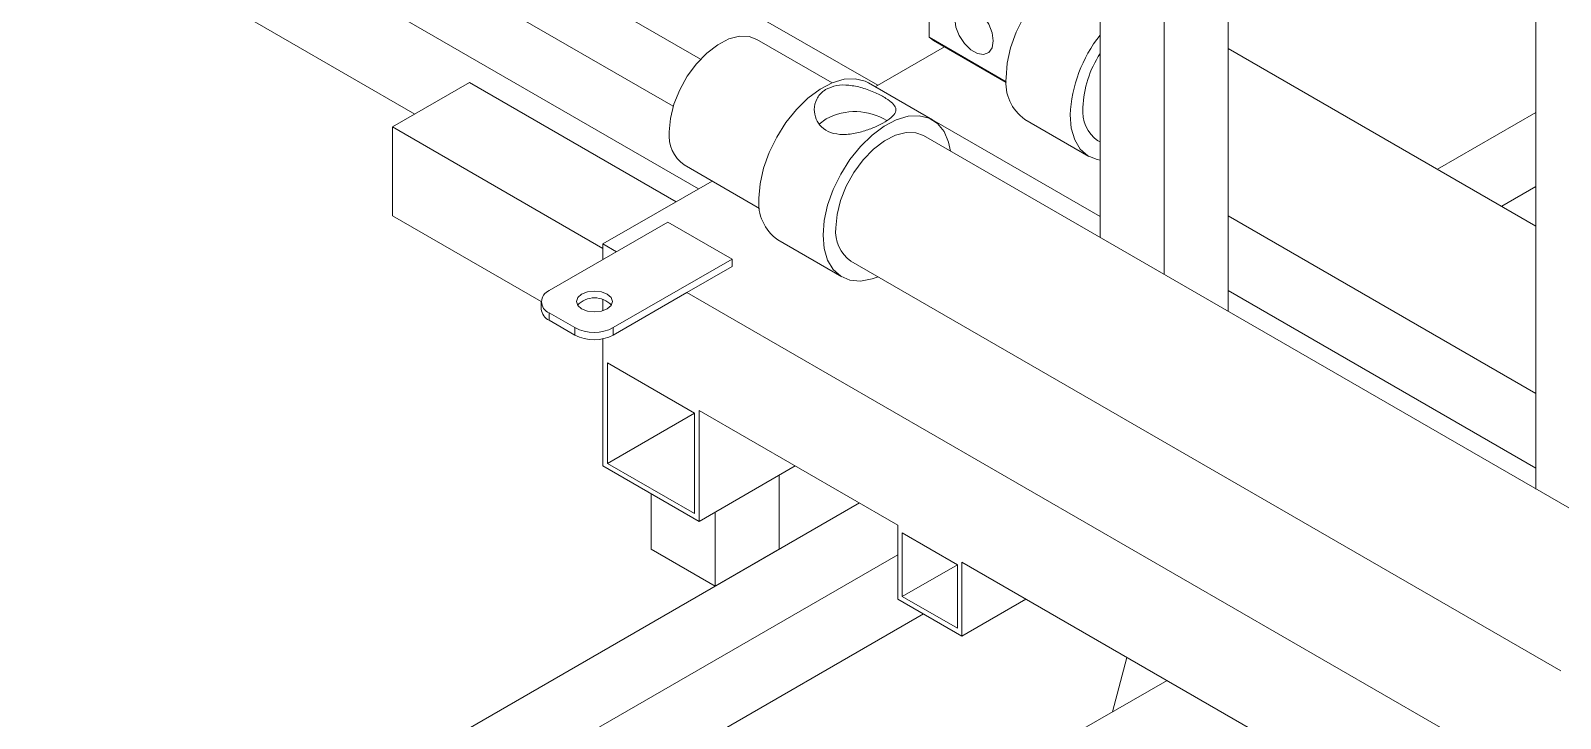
# Model space of a CAD drawing. Header units: millimetres. Extents: x 127 to 2222, y 23 to 864.
# Drawn here: x 1782 to 1866.4, y 224.6 to 262.6 of the extents above; entities that cross this region are included whole.
import ezdxf

# ---------------------------------------------------------------- set-up
doc = ezdxf.new("R2010")
doc.units = ezdxf.units.MM

msp = doc.modelspace()

# ---------------------------------------------------------------- linework, layer by layer
at = {"color": 7, "linetype": 'Continuous', "lineweight": 15}
for p, q in [((1840.977, 298.893), (1840.977, 251.163)), ((1844.512, 296.852), (1844.512, 249.122)), ((1848.048, 294.81), (1848.048, 247.081)), ((1865.018, 285.014), (1865.018, 237.284)), ((1818.934, 261.001), (1790.871, 277.201)), ((1789.371, 274.603), (1817.434, 258.403)), ((1828.723, 259.562), (1805.998, 272.681)), ((1818.823, 253.847), (1789.381, 270.844)), ((1803.183, 257.977), (1784.784, 268.598)), ((1831.548, 265.888), (1831.548, 262.214)), ((1826.195, 259.696), (1822.038, 262.096)), ((1832.394, 261.682), (1828.579, 259.479)), ((1835.795, 259.762), (1831.548, 262.214)), ((1831.794, 262.028), (1831.548, 262.214)), ((1831.794, 262.028), (1835.798, 259.717)), ((1865.018, 251.797), (1848.048, 261.594)), ((1806.189, 259.712), (1801.946, 257.263)), ((1806.189, 259.712), (1817.586, 253.133)), ((1831.731, 257.655), (1828.195, 259.696)), ((1840.977, 252.322), (1828.579, 259.479)), ((1828.579, 259.474), (1828.579, 259.479)), ((1836.826, 257.68), (1840.362, 255.639)), ((1859.594, 254.929), (1865.018, 258.06)), ((1801.946, 257.263), (1801.946, 252.363)), ((1801.946, 257.263), (1813.553, 250.562)), ((1870.389, 234.183), (1831.231, 256.789)), ((1840.862, 256.505), (1840.977, 256.439)), ((1818.039, 255.167), (1822.195, 252.768)), ((1813.553, 250.805), (1819.574, 254.281)), ((1863.129, 252.888), (1865.018, 253.978)), ((1801.946, 252.363), (1810.149, 247.628)), ((1848.048, 252.357), (1865.018, 242.56)), ((1810.589, 248.23), (1817.139, 252.011)), ((1817.139, 252.011), (1820.675, 249.97)), ((1814.301, 250.373), (1813.553, 250.805)), ((1813.553, 249.941), (1813.553, 250.805)), ((1823.196, 251.036), (1826.731, 248.995)), ((1820.675, 249.97), (1814.124, 246.189)), ((1820.675, 249.97), (1820.675, 249.562)), ((1827.231, 249.861), (1866.39, 227.255)), ((1820.675, 249.562), (1818.19, 248.128)), ((1818.19, 248.128), (1814.124, 245.781)), ((1868.666, 218.989), (1818.19, 248.128)), ((1865.018, 238.443), (1848.048, 248.24)), ((1810.149, 247.618), (1810.149, 247.209)), ((1813.553, 247.12), (1813.553, 247.733)), ((1812.003, 246.189), (1810.589, 247.005)), ((1810.589, 247.005), (1810.589, 246.597)), ((1812.003, 245.781), (1810.589, 246.597)), ((1812.003, 246.189), (1812.003, 245.781)), ((1813.553, 238.557), (1813.553, 245.574)), ((1814.124, 246.189), (1814.124, 245.781)), ((1813.8, 244.252), (1818.609, 241.476)), ((1813.8, 238.7), (1813.8, 244.252)), ((1813.8, 238.7), (1818.609, 241.475)), ((1818.609, 241.476), (1818.609, 235.924)), ((1829.816, 235.292), (1818.856, 241.619)), ((1818.856, 241.619), (1818.856, 235.495)), ((1818.856, 235.495), (1813.553, 238.557)), ((1818.609, 235.924), (1813.8, 238.7)), ((1818.856, 235.495), (1824.16, 238.557)), ((1823.276, 238.046), (1823.276, 233.963)), ((1781.983, 210.125), (1827.697, 236.515)), ((1816.205, 237.026), (1816.205, 233.963)), ((1819.74, 236.005), (1819.74, 231.922)), ((1829.816, 231.209), (1829.816, 235.292)), ((1830.064, 234.863), (1833.104, 233.108)), ((1830.064, 231.352), (1830.064, 234.863)), ((1816.205, 233.963), (1819.74, 231.922)), ((1819.74, 231.922), (1823.276, 233.963)), ((1785.518, 208.084), (1829.816, 233.657)), ((1830.064, 231.352), (1833.104, 233.107)), ((1833.104, 233.108), (1833.104, 229.597)), ((1833.352, 233.251), (1833.352, 229.168)), ((1853.858, 221.413), (1833.352, 233.251)), ((1833.104, 229.597), (1830.064, 231.352)), ((1789.054, 206.042), (1831.233, 230.392)), ((1833.352, 229.168), (1829.816, 231.209)), ((1833.352, 229.168), (1836.888, 231.21)), ((1842.46, 227.993), (1841.657, 224.98)), ((1844.668, 226.718), (1839.843, 223.933))]:
    msp.add_line(p, q, dxfattribs=at)
at = {"color": 7, "linetype": 'Continuous', "lineweight": 15, "flags": 128}
for points in [[(1835.791, 259.969), (1835.855, 260.779), (1836.044, 261.633), (1836.352, 262.5), (1836.767, 263.35), (1837.275, 264.152), (1837.857, 264.876), (1838.493, 265.497), (1839.158, 265.991), (1839.829, 266.342), (1840.483, 266.536), (1840.977, 266.573)], [(1832.962, 263.235), (1833.026, 263.617), (1833.21, 263.879), (1833.493, 263.989), (1833.839, 263.935), (1834.207, 263.722), (1834.553, 263.377), (1834.835, 262.941), (1835.02, 262.466), (1835.084, 262.01), (1835.02, 261.628), (1834.835, 261.366), (1834.553, 261.256), (1834.207, 261.31), (1833.839, 261.523), (1833.493, 261.868), (1833.21, 262.304), (1833.026, 262.779), (1832.962, 263.235)], [(1817.21, 256.999), (1817.276, 257.739), (1817.471, 258.521), (1817.787, 259.308), (1818.207, 260.064), (1818.714, 260.752), (1819.282, 261.342), (1819.885, 261.804), (1820.496, 262.119), (1821.085, 262.27), (1821.626, 262.251), (1822.038, 262.096)], [(1822.16, 253.325), (1822.224, 254.134), (1822.413, 254.988), (1822.721, 255.856), (1823.137, 256.706), (1823.644, 257.508), (1824.227, 258.232), (1824.862, 258.852), (1825.527, 259.347), (1826.198, 259.697), (1826.852, 259.892), (1827.463, 259.922), (1828.011, 259.788), (1828.195, 259.696)], [(1825.872, 257.713), (1825.488, 257.417), (1825.487, 257.416)], [(1825.695, 251.284), (1825.759, 252.093), (1825.949, 252.947), (1826.257, 253.815), (1826.672, 254.665), (1827.18, 255.467), (1827.762, 256.191), (1828.397, 256.811), (1829.063, 257.306), (1829.734, 257.656), (1830.387, 257.851), (1830.999, 257.881), (1831.546, 257.747), (1832.01, 257.453), (1832.373, 257.01), (1832.623, 256.433), (1832.731, 255.923)], [(1840.977, 255.427), (1840.811, 255.46), (1840.303, 255.675), (1839.887, 256.045), (1839.579, 256.557), (1839.39, 257.192), (1839.326, 257.928)], [(1826.402, 251.692), (1826.469, 252.432), (1826.664, 253.214), (1826.979, 254.002), (1827.4, 254.757), (1827.906, 255.446), (1828.474, 256.035), (1829.078, 256.498), (1829.688, 256.812), (1830.278, 256.963), (1830.818, 256.944), (1831.231, 256.789)], [(1828.731, 248.995), (1828.397, 248.876), (1827.762, 248.763), (1827.18, 248.815), (1826.672, 249.03), (1826.257, 249.401), (1825.949, 249.913), (1825.759, 250.548), (1825.695, 251.284)], [(1812.379, 247.222), (1812.162, 247.41), (1812.086, 247.63), (1812.162, 247.851), (1812.379, 248.039), (1812.703, 248.164), (1813.086, 248.208), (1813.469, 248.164), (1813.793, 248.039), (1814.01, 247.851), (1814.086, 247.63), (1814.01, 247.41), (1813.793, 247.222), (1813.469, 247.097), (1813.086, 247.053), (1812.703, 247.097), (1812.379, 247.222)]]:
    msp.add_lwpolyline(points, dxfattribs=at)
at = {"color": 7, "linetype": 'Continuous', "lineweight": 15}
for centre, radius, start, end in [((1846.968, 257.579), 7.65, 141.55483, 177.38056), ((1845.913, 258.114), 5.884, 147.03148, 177.83282), ((1838.254, 259.705), 2.477, 173.87099, 234.81685), ((1842, 258.123), 1.979, 173.81466, 234.8729), ((1827.455, 254.775), 3.337, 58.24701, 118.30516), ((1819.177, 256.785), 1.979, 173.8146, 234.87365), ((1824.623, 253.06), 2.477, 173.86939, 234.81845), ((1828.369, 251.479), 1.979, 173.8146, 234.87365), ((1810.821, 247.618), 0.655, 110.78311, 249.21726), ((1813.086, 246.553), 1.28, 43.02559, 136.97455), ((1810.9, 247.284), 0.754, 185.69451, 245.62676), ((1813.064, 248.236), 2.306, 242.60928, 297.39059), ((1813.064, 247.828), 2.306, 242.60928, 297.39059)]:
    msp.add_arc(centre, radius, start, end, dxfattribs=at)
msp.add_open_spline([(1825.872, 259.346), (1826.057, 259.427), (1826.428, 259.587), (1827.13, 259.588), (1827.871, 259.437), (1828.594, 259.161), (1829.181, 258.85), (1829.563, 258.565), (1829.741, 258.296), (1829.695, 258.015), (1829.392, 257.708), (1828.879, 257.398), (1828.248, 257.124), (1827.541, 256.912), (1826.796, 256.816), (1826.106, 256.917), (1825.588, 257.235), (1825.278, 257.697), (1825.173, 258.25), (1825.308, 258.82), (1825.604, 259.18), (1825.828, 259.319), (1825.872, 259.346)], degree=3, knots=[0, 0, 0, 0, 0.050176, 0.100253, 0.152934, 0.208707, 0.261445, 0.309355, 0.358388, 0.412326, 0.467882, 0.519459, 0.567975, 0.61803, 0.672213, 0.727714, 0.778413, 0.825954, 0.876597, 0.931816, 0.986379, 1, 1, 1, 1], dxfattribs=at)

doc.saveas('drawing.dxf')
